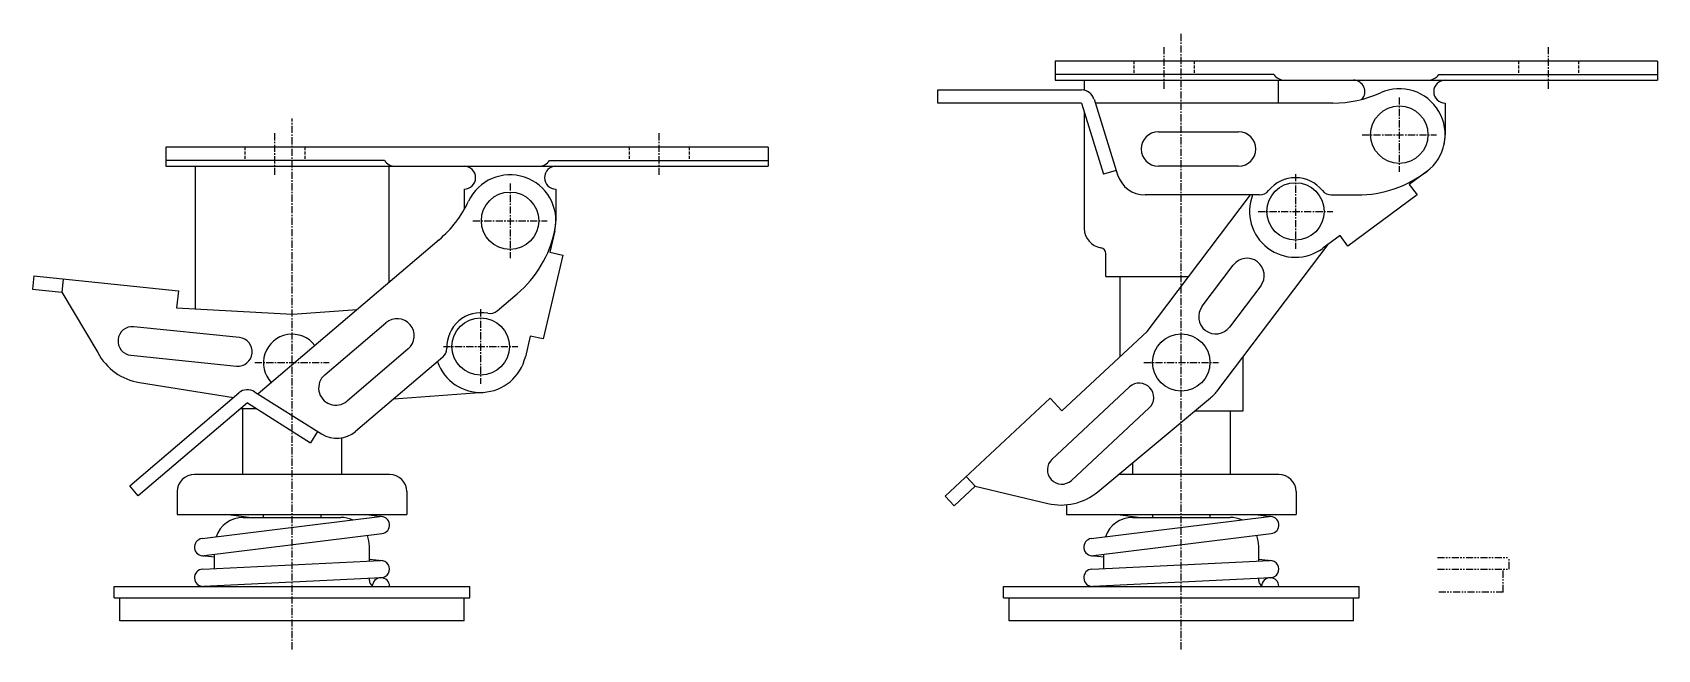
# Model space of a CAD drawing. Extents: x 0 to 501, y 0 to 285.
# Drawn here: x 217.8 to 501.1, y 30.8 to 138.3 of the extents above; entities that cross this region are included whole.
import ezdxf

# ---------------------------------------------------------------- set-up
doc = ezdxf.new("R2010")
doc.units = 0
for name, pattern in [('CENTER', [2, 1.25, -0.25, 0.25, -0.25]), ('DASHED', [0.75, 0.5, -0.25]), ('PHANTOM', [2.5, 1.25, -0.25, 0.25, -0.25, 0.25, -0.25])]:
    doc.linetypes.add(name, pattern=pattern)
doc.layers.get('0').update_dxf_attribs({"linetype": 'CONTINUOUS'})
doc.layers.add('CENTER', color=1, linetype='CENTER')

msp = doc.modelspace()

# ---------------------------------------------------------------- linework, layer by layer
at = {"color": 7, "linetype": 'CONTINUOUS'}
for p, q in [((396.08, 133.34), (396.08, 130.04)), ((501.08, 133.34), (396.08, 133.34)), ((501.08, 133.34), (501.08, 130.04)), ((434.19, 131.04), (396.08, 131.04)), ((462.98, 131.04), (501.08, 131.04)), ((375.67, 128.34), (400.67, 128.34)), ((375.67, 126.04), (375.67, 128.34)), ((396.08, 130.04), (501.08, 130.04)), ((401.18, 130.04), (401.18, 128.28)), ((434.98, 130.04), (434.98, 126.04)), ((400.67, 126.04), (375.67, 126.04)), ((400.67, 126.04), (404.55, 113.63)), ((402.87, 126.73), (406.99, 113.55)), ((444.52, 126.04), (403.08, 126.04)), ((464.08, 126.04), (464.08, 120.54)), ((401.18, 124.41), (401.18, 104.19)), ((414.08, 121.04), (428.08, 121.04)), ((241.08, 118.34), (241.08, 115.04)), ((346.08, 118.34), (241.08, 118.34)), ((346.08, 118.34), (346.08, 115.04)), ((279.19, 116.04), (241.08, 116.04)), ((241.08, 115.04), (346.08, 115.04)), ((246.18, 115.04), (246.18, 90.18)), ((279.98, 115.04), (279.98, 94.8)), ((307.98, 116.04), (346.08, 116.04)), ((406.75, 114.32), (404.55, 113.63)), ((428.08, 115.04), (414.08, 115.04)), ((460.89, 114.15), (457.82, 111.88)), ((293.08, 111.04), (293.08, 107.49)), ((309.08, 111.04), (309.08, 105.54)), ((457.82, 111.88), (459.18, 110.03)), ((431.74, 110.04), (411.76, 110.04)), ((412.12, 86.23), (430.12, 110.04)), ((444.23, 110.04), (448.75, 110.04)), ((459.18, 110.03), (447.12, 101.12)), ((288.71, 102.23), (257.16, 75.37)), ((308.89, 103.79), (308.02, 100.07)), ((445.75, 102.97), (442.74, 100.74)), ((447.12, 101.12), (445.75, 102.97)), ((310.26, 99.55), (306.85, 84.94)), ((308.02, 100.07), (310.26, 99.55)), ((404.93, 95.84), (404.93, 99.84)), ((424.46, 76.03), (443.67, 101.43)), ((421.72, 90.64), (427.15, 97.82)), ((218.08, 95.94), (217.85, 93.65)), ((217.85, 93.65), (222.97, 93.09)), ((218.08, 95.94), (243.27, 93.34)), ((223.2, 95.38), (222.97, 93.09)), ((404.93, 95.84), (419.39, 95.84)), ((407.38, 95.84), (407.38, 81.83)), ((431.93, 94.2), (426.51, 87.02)), ((222.97, 93.09), (229.23, 82.56)), ((243.27, 93.34), (242.96, 90.36)), ((298.86, 89.86), (302.31, 92.79)), ((242.96, 90.36), (263.17, 89.27)), ((263.17, 89.27), (274.45, 90.09)), ((253.91, 85.19), (235.5, 87.08)), ((268.78, 78.69), (279.44, 87.77)), ((304.61, 85.46), (303.76, 81.81)), ((306.85, 84.94), (304.61, 85.46)), ((397.26, 72.41), (412.12, 86.23)), ((283.33, 83.2), (272.67, 74.13)), ((234.99, 82.11), (253.4, 80.22)), ((289.35, 81.76), (274.14, 68.81)), ((428.78, 81.74), (428.78, 72.35)), ((236.51, 77.35), (252.89, 74.75)), ((409.08, 76.58), (395.53, 63.97)), ((234.8, 59.36), (253.83, 75.56)), ((255.33, 73.81), (236.29, 57.6)), ((255.33, 73.81), (266.32, 66.87)), ((256.55, 75.75), (268.23, 68.39)), ((280.83, 74.51), (296.54, 75.65)), ((376.9, 57.58), (395.21, 74.61)), ((395.21, 74.61), (397.26, 72.41)), ((403.51, 58.32), (423.2, 74.7)), ((254.2, 72.85), (256.9, 72.82)), ((254.43, 72.85), (254.43, 61.34)), ((398.94, 60.31), (412.49, 72.92)), ((428.78, 72.35), (420.37, 72.35)), ((426.58, 72.35), (426.58, 61.34)), ((267.55, 68.82), (266.32, 66.87)), ((271.73, 67.69), (271.73, 61.34)), ((409.58, 63.36), (409.58, 61.34)), ((280.08, 61.34), (246.08, 61.34)), ((380.56, 60.98), (382.13, 59.3)), ((435.08, 61.34), (407.15, 61.34)), ((236.29, 57.6), (234.8, 59.36)), ((243.08, 58.34), (243.08, 54.34)), ((283.08, 58.34), (283.08, 54.34)), ((376.9, 57.58), (378.47, 55.89)), ((378.47, 55.89), (382.13, 59.3)), ((382.13, 59.3), (394.8, 56.28)), ((438.08, 58.34), (438.08, 54.34)), ((243.08, 54.34), (283.08, 54.34)), ((247.4, 50.16), (278.4, 54)), ((255.58, 53.84), (251.53, 54.34)), ((254.58, 53.84), (271.58, 53.84)), ((258.08, 54.34), (258.08, 53.84)), ((268.08, 54.34), (268.08, 53.84)), ((275.98, 54.34), (278.77, 54)), ((398.08, 56.05), (398.08, 54.34)), ((398.08, 54.34), (438.08, 54.34)), ((402.4, 50.16), (433.4, 54)), ((410.58, 53.84), (406.53, 54.34)), ((409.58, 53.84), (426.58, 53.84)), ((413.08, 54.34), (413.08, 53.84)), ((423.08, 54.34), (423.08, 53.84)), ((430.98, 54.34), (433.77, 54)), ((278.77, 51.02), (247.77, 47.18)), ((433.77, 51.02), (402.77, 47.18)), ((276.58, 46.24), (276.58, 48.84)), ((431.58, 46.24), (431.58, 48.84)), ((249.58, 46.91), (247.4, 47.18)), ((247.51, 44.84), (278.51, 46.34)), ((249.58, 44.94), (249.58, 47.41)), ((276.58, 46.6), (278.77, 46.33)), ((404.58, 46.91), (402.4, 47.18)), ((402.51, 44.84), (433.51, 46.34)), ((404.58, 44.94), (404.58, 47.41)), ((431.58, 46.6), (433.77, 46.33)), ((278.66, 43.34), (247.66, 41.84)), ((276.58, 42.84), (276.58, 43.24)), ((433.66, 43.34), (402.66, 41.84)), ((431.58, 42.84), (431.58, 43.24)), ((232.08, 41.84), (294.08, 41.84)), ((232.08, 39.84), (232.08, 41.84)), ((232.08, 39.84), (294.08, 39.84)), ((233.08, 35.84), (233.08, 39.84)), ((293.08, 35.84), (293.08, 39.84)), ((294.08, 39.84), (294.08, 41.84)), ((387.08, 41.84), (449.08, 41.84)), ((387.08, 39.84), (387.08, 41.84)), ((387.08, 39.84), (449.08, 39.84)), ((388.08, 35.84), (388.08, 39.84)), ((448.08, 35.84), (448.08, 39.84)), ((449.08, 39.84), (449.08, 41.84)), ((293.08, 35.84), (233.08, 35.84)), ((448.08, 35.84), (388.08, 35.84))]:
    msp.add_line(p, q, dxfattribs=at)
at = {"color": 3, "linetype": 'DASHED'}
for p, q in [((409.83, 133.34), (409.83, 131.04)), ((420.33, 133.34), (420.33, 131.04)), ((476.83, 133.34), (476.83, 131.04)), ((487.33, 133.34), (487.33, 131.04)), ((254.83, 118.34), (254.83, 116.04)), ((265.33, 118.34), (265.33, 116.04)), ((321.83, 118.34), (321.83, 116.04)), ((332.33, 118.34), (332.33, 116.04))]:
    msp.add_line(p, q, dxfattribs=at)
at = {"color": 3, "linetype": 'PHANTOM'}
for p, q in [((462.71, 46.84), (475.2, 46.84)), ((475.2, 44.84), (475.2, 46.84)), ((462.71, 44.84), (475.2, 44.84)), ((474.2, 40.84), (474.2, 44.84)), ((474.2, 40.84), (462.71, 40.84))]:
    msp.add_line(p, q, dxfattribs=at)
at = {"color": 7, "linetype": 'CONTINUOUS'}
for centre in [(456.08, 120.54), (301.08, 105.54), (437.98, 107.17), (295.96, 83.63), (418.08, 80.85)]:
    msp.add_circle(centre, 5, dxfattribs=at)
for centre, radius, start, end in [((436.08, 132.34), 2.3, 214.4174, 270), ((461.08, 132.34), 2.3, 270, 325.5826), ((400.67, 126.04), 2.3, 17.354, 90), ((444.52, 146.04), 20, 270, 294.3958), ((448.08, 128.04), 2, 317.3224, 90), ((456.08, 120.54), 8, 306.4482, 114.3958), ((464.08, 128.04), 2, 90, 270), ((414.08, 118.04), 3, 90, 270), ((428.08, 118.04), 3, 270, 90), ((456.08, 120.54), 8, 346.8517, 0), ((281.08, 117.34), 2.3, 214.4174, 270), ((293.08, 113.04), 2, 270, 90), ((301.08, 105.54), 8, 348.0668, 154.8041), ((306.08, 117.34), 2.3, 270, 325.5826), ((309.08, 113.04), 2, 90, 270), ((411.76, 115.04), 5, 197.354, 270), ((448.75, 130.04), 20, 270, 307.6585), ((431.74, 112.04), 2, 270, 321.3178), ((437.98, 107.04), 6, 38.6822, 141.3178), ((444.23, 112.04), 2, 218.6822, 270), ((275.75, 117.46), 20, 310.4083, 334.8041), ((437.98, 107.17), 8, 159.0101, 306.4434), ((301.08, 105.54), 8, 346.8517, 0), ((301.08, 105.54), 8, 346.8565, 0), ((289.34, 108.02), 20, 310.4083, 348.0668), ((404.58, 104.19), 3.4, 180, 261.5048), ((403.93, 99.84), 1, 0, 81.5048), ((429.54, 96.01), 3, 322.9128, 142.9128), ((424.11, 88.83), 3, 142.9128, 322.9128), ((281.38, 85.49), 3, 310.4083, 130.4083), ((296.05, 83.53), 6, 79.0905, 181.7261), ((297.57, 91.38), 2, 259.0905, 310.4083), ((235.25, 84.59), 2.5, 84.1496, 264.1496), ((253.65, 82.71), 2.5, 264.1496, 84.1496), ((263.09, 80.78), 5, 37.2189, 223.5977), ((238.08, 87.23), 10, 207.8397, 260.9883), ((288.06, 83.29), 2, 310.4083, 1.7261), ((295.96, 83.63), 8, 199.4184, 346.8517), ((270.72, 76.41), 3, 130.4083, 310.4083), ((410.78, 74.75), 2.5, 312.9128, 132.9128), ((255.33, 73.81), 2.3, 57.7623, 130.4083), ((418.08, 80.85), 8, 309.7514, 322.9128), ((270.9, 72.62), 5, 237.7623, 310.4083), ((397.24, 62.14), 2.5, 132.9128, 312.9128), ((246.08, 58.34), 3, 90, 180), ((280.08, 58.34), 3, 0, 90), ((435.08, 58.34), 3, 0, 90), ((397.12, 66.01), 10, 256.6028, 309.7514), ((254.58, 48.84), 5, 90, 161.0264), ((271.58, 48.84), 5, 65.9174, 90), ((278.58, 52.51), 1.5, 277.0492, 97.0492), ((409.58, 48.84), 5, 90, 161.0264), ((426.58, 48.84), 5, 65.9174, 90), ((433.58, 52.51), 1.5, 277.0492, 97.0492), ((247.58, 48.67), 1.5, 97.0492, 277.0492), ((271.58, 48.84), 5, 0, 21.8809), ((402.58, 48.67), 1.5, 97.0492, 277.0492), ((426.58, 48.84), 5, 0, 21.8809), ((278.58, 44.84), 1.5, 270, 92.7702), ((433.58, 44.84), 1.5, 270, 92.7702), ((247.58, 43.34), 1.5, 92.7702, 272.7702), ((277.58, 42.84), 1, 180, 240.3768), ((278.58, 41.84), 1.5, 0, 180), ((402.58, 43.34), 1.5, 92.7702, 272.7702), ((432.58, 42.84), 1, 180, 240.3768), ((433.58, 41.84), 1.5, 0, 180), ((248.58, 42.84), 1, 270, 290.5469), ((403.58, 42.84), 1, 270, 290.5469)]:
    msp.add_arc(centre, radius, start, end, dxfattribs=at)
at = {"layer": 'CENTER', "color": 1, "linetype": 'CENTER'}
for p, q in [((418.08, 30.84), (418.08, 138.34)), ((415.08, 128.54), (415.08, 135.84)), ((482.08, 128.54), (482.08, 135.84)), ((456.08, 127.04), (456.08, 114.04)), ((263.08, 30.84), (263.08, 123.34)), ((260.08, 113.54), (260.08, 120.84)), ((327.08, 113.54), (327.08, 120.84)), ((449.58, 120.54), (462.58, 120.54)), ((437.98, 113.67), (437.98, 100.67)), ((301.08, 112.04), (301.08, 99.04)), ((294.58, 105.54), (307.58, 105.54)), ((431.48, 107.17), (444.48, 107.17)), ((295.96, 90.13), (295.96, 77.13)), ((289.46, 83.63), (302.46, 83.63)), ((256.58, 80.84), (269.58, 80.84)), ((411.58, 80.85), (424.58, 80.85))]:
    msp.add_line(p, q, dxfattribs=at)

doc.saveas('drawing.dxf')
